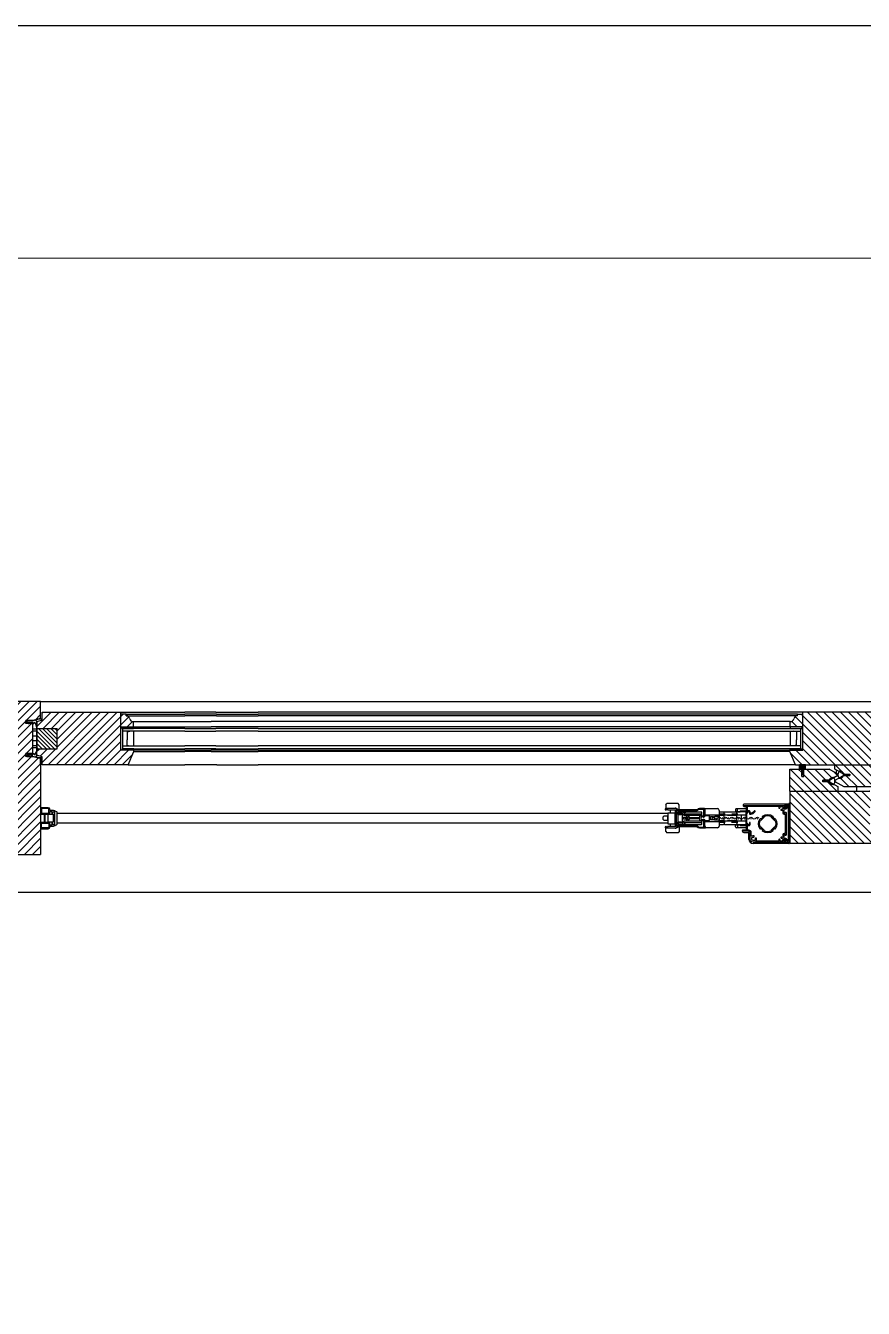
# Model space of a CAD drawing. Header units: inches. Extents: x 1985 to 11287, y 379 to 3234.
# Drawn here: x 8076.3 to 8112.2, y 1898.3 to 1953.3 of the extents above; entities that cross this region are included whole.
import ezdxf

# ---------------------------------------------------------------- set-up
doc = ezdxf.new("R2010")
doc.units = ezdxf.units.IN
doc.header["$MEASUREMENT"] = 0
doc.layers.get('0').update_dxf_attribs({"linetype": 'CONTINUOUS'})
for name, color, linetype in [('glass 99', 6, 'CONTINUOUS'), ('glazing tape 99', 7, 'CONTINUOUS'), ('hardware 99', 94, 'CONTINUOUS'), ('hatch 99', 1, 'CONTINUOUS'), ('screen 99', 4, 'CONTINUOUS'), ('separation 99', 3, 'CONTINUOUS'), ('weatherstripping 99', 5, 'CONTINUOUS'), ('wood detail 99', 7, 'CONTINUOUS')]:
    doc.layers.add(name, color=color, linetype=linetype)

# ---------------------------------------------------------------- blocks, each defined once
blk = doc.blocks.new('_Screen01')
for centre in [(5.2, 0.5), (1.7, -0.5)]:
    blk.add_circle(centre, 0.1)
for centre, start, end in [((1.7, -1), 30, 150), ((5.2, 1), 210, 330)]:
    blk.add_arc(centre, 2, start, end)

msp = doc.modelspace()

# ---------------------------------------------------------------- hatches: boundary and pattern name
at = {"layer": 'glazing tape 99'}
h = msp.add_hatch(color=7, dxfattribs=at)
h.paths.add_polyline_path([(8080.889114, 1923.198231), (8080.389114, 1923.198231), (8080.389114, 1923.135731), (8080.889114, 1923.135731)])
h.paths.add_polyline_path([(8080.912614, 1922.260731), (8080.412614, 1922.260731), (8080.412614, 1922.198231), (8080.912614, 1922.198231)])
h = msp.add_hatch(color=7, dxfattribs=at)
h.paths.add_polyline_path([(8109.561112, 1923.198231), (8109.061112, 1923.198231), (8109.061112, 1923.135731), (8109.561112, 1923.135731)])
h.paths.add_polyline_path([(8109.537612, 1922.260731), (8109.037612, 1922.260731), (8109.037612, 1922.198231), (8109.537612, 1922.198231)])
at = {"layer": 'hardware 99'}
h = msp.add_hatch(dxfattribs=at)
h.set_pattern_fill('ANSI31', color=256, style=0)
h.set_pattern_definition([(135, (7757.67669, 627.41917), (0.088388348, 0.088388348), [])])
h.paths.add_polyline_path([(8076.753114, 1922.260731), (8077.628114, 1922.260731), (8077.628114, 1923.135731), (8076.753114, 1923.135731)])
at = {"layer": 'hatch 99'}
h = msp.add_hatch(dxfattribs=at)
h.set_pattern_fill('ANSI31', color=256, scale=2, style=0)
h.set_pattern_definition([(45, (8350.0272, 627.41917), (-0.176776695, 0.176776695), [])])
h.paths.add_polyline_path([(8080.350099, 1923.823231), (8076.975114, 1923.823231), (8076.975114, 1923.479483), (8076.753114, 1923.416973), (8076.753114, 1923.135731), (8077.628114, 1923.135731), (8077.628114, 1922.260731), (8076.753114, 1922.260731), (8076.753114, 1922.152212), (8076.753114, 1921.979488), (8076.975114, 1921.916978), (8076.975114, 1921.573231), (8080.671542, 1921.573231), (8080.912614, 1922.135731), (8080.912614, 1922.198231), (8080.350099, 1922.198231)])
h.paths.add_polyline_path([(8080.889114, 1923.424731, -0.380557848), (8080.732384, 1923.552543, 0.35125577), (8080.592177, 1923.674731), (8080.579914, 1923.674731), (8080.579914, 1923.737231), (8080.350099, 1923.737231), (8080.350099, 1923.198231), (8080.889114, 1923.198231)], flags=17)
h.paths.add_polyline_path([(8076.584614, 1923.341731), (8076.272114, 1923.341731), (8076.272114, 1923.466731), (8076.584614, 1923.466731), (8076.912614, 1923.557606), (8076.912614, 1924.291981), (8075.287614, 1924.291981), (8075.287614, 1917.729481), (8076.912614, 1917.729481), (8076.912614, 1921.838856), (8076.584614, 1921.929731), (8076.314557, 1921.929731), (8076.272114, 1921.929731), (8076.272114, 1922.054731), (8076.584614, 1922.054731)])
h = msp.add_hatch(dxfattribs=at)
h.set_pattern_fill('ANSI31', color=256, scale=2, style=0)
h.set_pattern_definition([(135, (7762.1767, 627.41917), (0.176776695, 0.176776695), [])])
h.paths.add_polyline_path([(8109.061112, 1923.424731, 0.375199902), (8109.217362, 1923.549731, -0.350781059), (8109.36049, 1923.674731), (8109.373612, 1923.674731), (8109.373612, 1923.737231), (8109.600126, 1923.737231), (8109.600126, 1923.198231), (8109.061112, 1923.198231)], flags=17)
h.paths.add_polyline_path([(8109.600126, 1923.823231), (8113.037612, 1923.823231), (8113.037612, 1921.573231), (8109.278683, 1921.573231), (8109.037612, 1922.135731), (8109.037612, 1922.198231), (8109.600126, 1922.198231)])
h.paths.add_polyline_path([(8110.975112, 1921.385735), (8110.975112, 1921.573231), (8113.037612, 1921.573231), (8113.037612, 1920.635731), (8111.350119, 1920.635731), (8110.975112, 1920.852241), (8110.975112, 1920.902479), (8111.339498, 1921.112856), (8111.620822, 1921.112856), (8111.620822, 1921.175356), (8111.339498, 1921.175356)])
h.paths.add_polyline_path([(8109.037612, 1921.385731), (8109.549965, 1921.385731), (8109.549965, 1921.072124), (8109.643965, 1921.072124), (8109.643965, 1921.385731), (8110.725119, 1921.385731), (8111.100112, 1921.169228), (8111.100112, 1921.118985), (8110.735732, 1920.90861), (8110.454402, 1920.90861), (8110.454402, 1920.84611), (8110.735731, 1920.84611), (8111.100112, 1920.635735), (8111.100112, 1920.448231), (8109.037612, 1920.448231)])
h.paths.add_polyline_path([(8109.037612, 1920.448231), (8112.475098, 1920.448231), (8112.475098, 1918.823231), (8113.037612, 1918.823231), (8113.037612, 1918.760731), (8112.796541, 1918.198231), (8109.037612, 1918.198231)])
h.paths.add_polyline_path([(8112.475098, 1920.362231), (8112.704912, 1920.362231), (8112.704912, 1920.299731), (8112.717175, 1920.299731, -0.35125577), (8112.857383, 1920.177543, 0.380557848), (8113.014112, 1920.049731), (8113.014112, 1919.823231), (8112.475098, 1919.823231)], flags=17)
at = {"layer": 'weatherstripping 99'}
h = msp.add_hatch(dxfattribs=at)
h.set_pattern_fill('ANSI36', color=256, scale=0.125, angle=315, style=0)
h.set_pattern_definition([(90, (6519.484513, 2109.208033), (0.015625, 0.02734375), [0.0390625, -0.0078125, 0, -0.0078125])])
h.paths.add_polyline_path([(8109.706465, 1921.570064), (8109.706465, 1921.415624), (8109.456465, 1921.415624), (8109.456465, 1921.583166)])
msp.add_hatch(color=256, dxfattribs=at).paths.add_polyline_path([(8109.706465, 1921.415624), (8109.706465, 1921.384651), (8109.610944, 1921.384632), (8109.581217, 1921.351042), (8109.581217, 1921.291249), (8109.643465, 1921.334785), (8109.643465, 1921.306488), (8109.581217, 1921.262952), (8109.581217, 1921.184063), (8109.643465, 1921.227599), (8109.643465, 1921.199302), (8109.564717, 1921.132778), (8109.549965, 1921.132778), (8109.549965, 1921.38462), (8109.456465, 1921.384602), (8109.456465, 1921.415624)])

# ---------------------------------------------------------------- linework, layer by layer
at = {"layer": 'glass 99', "color": 6}
for p, q in [((8083.095388, 1923.135731), (8080.389114, 1923.135731)), ((8080.443799, 1922.260731), (8080.443799, 1923.135731)), ((8083.095388, 1923.010731), (8080.443799, 1923.010731)), ((8080.624733, 1922.980739), (8080.732516, 1923.010731)), ((8080.624733, 1922.980739), (8080.624733, 1922.635731)), ((8080.624733, 1922.415722), (8080.624733, 1922.635731)), ((8080.889114, 1923.010731), (8080.889114, 1922.385731)), ((8083.095388, 1923.135731), (8084.427481, 1923.135731)), ((8083.095388, 1923.010731), (8084.427481, 1923.010731)), ((8086.241717, 1923.135731), (8084.427481, 1923.135731)), ((8086.241717, 1923.010731), (8084.427481, 1923.010731)), ((8086.241717, 1923.135731), (8109.561112, 1923.135731)), ((8086.241717, 1923.010731), (8109.506426, 1923.010731)), ((8109.058738, 1923.010731), (8109.058738, 1922.385731)), ((8109.323118, 1922.980739), (8109.215335, 1923.010731)), ((8109.323118, 1922.980739), (8109.323118, 1922.635731)), ((8109.323118, 1922.415722), (8109.323118, 1922.635731)), ((8109.506426, 1922.260731), (8109.506426, 1923.135731)), ((8080.412614, 1922.260731), (8083.095388, 1922.260731)), ((8080.443799, 1922.385731), (8083.095388, 1922.385731)), ((8080.624733, 1922.415722), (8080.732516, 1922.385731)), ((8084.427481, 1922.385731), (8083.095388, 1922.385731)), ((8084.427481, 1922.260731), (8083.095388, 1922.260731)), ((8084.427481, 1922.385731), (8086.241717, 1922.385731)), ((8084.427481, 1922.260731), (8086.241717, 1922.260731)), ((8109.506426, 1922.385731), (8086.241717, 1922.385731)), ((8109.537612, 1922.260731), (8086.241717, 1922.260731)), ((8109.323118, 1922.415722), (8109.215335, 1922.385731))]:
    msp.add_line(p, q, dxfattribs=at)
at = {"layer": 'glazing tape 99', "color": 7}
for p, q in [((8080.389114, 1923.198231), (8080.389114, 1923.135731)), ((8080.889114, 1923.198231), (8080.889114, 1923.135731)), ((8109.061112, 1923.198231), (8109.061112, 1923.135731)), ((8109.561112, 1923.198231), (8109.561112, 1923.135731))]:
    msp.add_line(p, q, dxfattribs=at)
at = {"layer": 'glazing tape 99'}
for p, q in [((8080.389114, 1923.135731), (8080.889114, 1923.135731)), ((8109.061112, 1923.135731), (8109.561112, 1923.135731)), ((8080.412614, 1922.260731), (8080.412614, 1922.198231)), ((8080.912614, 1922.260731), (8080.412614, 1922.260731)), ((8080.912614, 1922.260731), (8080.912614, 1922.198231)), ((8109.037612, 1922.260731), (8109.037612, 1922.198231)), ((8109.037612, 1922.260731), (8109.537612, 1922.260731)), ((8109.537612, 1922.260731), (8109.537612, 1922.198231))]:
    msp.add_line(p, q, dxfattribs=at)
at = {"layer": 'hardware 99'}
for p, q in [((8076.975114, 1923.523231), (8076.788542, 1923.523231)), ((8076.753114, 1923.103231), (8076.584614, 1923.103231)), ((8076.753114, 1923.013231), (8076.584614, 1923.013231)), ((8076.753114, 1922.798231), (8076.584614, 1922.798231)), ((8076.753114, 1922.598231), (8076.584614, 1922.598231)), ((8076.753114, 1923.135731), (8076.753114, 1922.260731)), ((8076.753114, 1922.383231), (8076.584614, 1922.383231)), ((8076.753114, 1922.293231), (8076.584614, 1922.293231)), ((8076.975114, 1921.873231), (8076.788542, 1921.873231))]:
    msp.add_line(p, q, dxfattribs=at)
at = {"layer": 'screen 99'}
for p, q in [((8103.725679, 1919.851771), (8103.765049, 1919.910826)), ((8103.725679, 1919.851771), (8103.725679, 1919.725787)), ((8104.257174, 1919.910826), (8103.765049, 1919.910826)), ((8104.296544, 1919.851771), (8104.257174, 1919.910826)), ((8104.296544, 1919.666732), (8104.296544, 1919.851771)), ((8107.057301, 1919.804527), (8107.057301, 1919.871456)), ((8107.076986, 1919.891141), (8108.958872, 1919.891141)), ((8108.81714, 1919.843897), (8108.869731, 1919.843897)), ((8108.81714, 1919.843897), (8108.81714, 1919.76122)), ((8108.960588, 1919.851846), (8108.869731, 1919.843897)), ((8077.227574, 1919.430512), (8077.227574, 1919.1313)), ((8077.247259, 1919.450197), (8077.448046, 1919.450197)), ((8077.424424, 1919.548622), (8077.487416, 1919.548622)), ((8077.424424, 1919.548622), (8077.424424, 1919.450197)), ((8077.448046, 1919.450197), (8077.448046, 1919.111615)), ((8077.507101, 1919.568307), (8077.507101, 1919.584055)), ((8077.523903, 1919.594759), (8077.591113, 1919.563419)), ((8077.526786, 1918.985631), (8077.526786, 1919.576181)), ((8077.625211, 1919.051915), (8077.625211, 1919.509897)), ((8103.615443, 1919.339961), (8103.654813, 1919.379331)), ((8103.73749, 1919.713976), (8104.123316, 1919.713976)), ((8103.792608, 1919.379331), (8103.792608, 1919.182481)), ((8103.81623, 1919.517126), (8103.81623, 1919.044686)), ((8103.81623, 1919.517126), (8104.162686, 1919.517126)), ((8103.902844, 1919.713976), (8103.902844, 1919.694291)), ((8103.902844, 1919.639173), (8103.902844, 1919.517126)), ((8104.103631, 1919.517126), (8104.103631, 1919.044686)), ((8104.119379, 1919.713976), (8104.119379, 1919.694291)), ((8104.119379, 1919.639173), (8104.119379, 1919.517126)), ((8104.242406, 1919.654921), (8104.284733, 1919.654921)), ((8104.2493, 1919.525), (8104.2493, 1919.517126)), ((8105.253235, 1919.544685), (8104.268985, 1919.544685)), ((8104.268985, 1919.497441), (8104.426465, 1919.497441)), ((8104.426465, 1919.497441), (8104.446431, 1919.517126)), ((8104.426465, 1919.497441), (8104.426465, 1919.347835)), ((8104.442213, 1919.347835), (8104.426465, 1919.347835)), ((8104.442213, 1919.213977), (8104.442213, 1919.347835)), ((8104.48552, 1919.450197), (8104.48552, 1919.426575)), ((8104.505205, 1919.469882), (8105.253235, 1919.469882)), ((8104.505205, 1919.40689), (8105.253235, 1919.40689)), ((8104.623315, 1919.154922), (8104.623315, 1919.40689)), ((8105.27292, 1919.426575), (8105.27292, 1919.525)), ((8105.375282, 1919.694291), (8105.934336, 1919.694291)), ((8105.39103, 1919.607677), (8105.39103, 1919.442323)), ((8105.410715, 1919.634087), (8105.410715, 1919.674606)), ((8105.410715, 1919.422638), (8105.993391, 1919.422638)), ((8106.013076, 1919.615551), (8106.013076, 1918.946261)), ((8106.202972, 1919.544685), (8106.013076, 1919.544685)), ((8107.147852, 1919.40689), (8106.013076, 1919.40689)), ((8106.222657, 1919.395079), (8106.013076, 1919.395079)), ((8106.02187, 1919.477756), (8106.02187, 1919.426575)), ((8106.02187, 1919.469882), (8106.262027, 1919.469882)), ((8106.222657, 1919.469882), (8106.222657, 1919.525)), ((8106.222657, 1919.154922), (8106.222657, 1919.40689)), ((8106.754152, 1919.544685), (8106.242342, 1919.544685)), ((8106.372263, 1919.40689), (8106.372263, 1919.395079)), ((8106.773837, 1919.395079), (8106.372263, 1919.395079)), ((8106.57305, 1919.477756), (8106.57305, 1919.426575)), ((8106.57305, 1919.469882), (8106.813207, 1919.469882)), ((8106.714782, 1919.650984), (8106.714782, 1919.591929)), ((8106.773837, 1919.560433), (8106.714782, 1919.591929)), ((8107.187222, 1919.690354), (8106.754152, 1919.690354)), ((8106.773837, 1919.560433), (8106.911632, 1919.560433)), ((8106.773837, 1919.469882), (8106.773837, 1919.528937)), ((8106.773837, 1919.154922), (8106.773837, 1919.40689)), ((8106.793522, 1919.560433), (8106.793522, 1919.690354)), ((8107.147852, 1919.548622), (8106.793522, 1919.548622)), ((8106.801396, 1919.560433), (8106.801396, 1919.548622)), ((8106.860451, 1919.548622), (8106.860451, 1919.560433)), ((8106.911632, 1919.591929), (8107.187222, 1919.591929)), ((8106.911632, 1919.591929), (8106.911632, 1919.560433)), ((8106.970687, 1919.154922), (8106.970687, 1919.40689)), ((8107.076986, 1919.784842), (8107.187222, 1919.784842)), ((8107.167537, 1919.032875), (8107.167537, 1919.528937)), ((8107.187222, 1919.784842), (8107.187222, 1918.77697)), ((8107.187222, 1918.788781), (8107.187222, 1919.773031)), ((8107.203579, 1919.497441), (8107.226592, 1919.497441)), ((8108.81714, 1919.76122), (8108.950998, 1919.76122)), ((8108.970683, 1919.741535), (8108.970683, 1918.347837)), ((8077.448046, 1919.111615), (8077.247259, 1919.111615)), ((8077.424424, 1919.01319), (8077.424424, 1919.111615)), ((8077.424424, 1919.01319), (8077.487416, 1919.01319)), ((8077.507101, 1918.993505), (8077.507101, 1918.977757)), ((8077.523903, 1918.967052), (8077.591113, 1918.998393)), ((8103.615443, 1919.221851), (8103.654813, 1919.182481)), ((8103.725679, 1918.710041), (8103.725679, 1918.836025)), ((8104.123316, 1918.847836), (8103.73749, 1918.847836)), ((8103.81623, 1919.044686), (8104.162686, 1919.044686)), ((8103.902844, 1919.044686), (8103.902844, 1918.922639)), ((8103.902844, 1918.867521), (8103.902844, 1918.847836)), ((8104.119379, 1919.044686), (8104.119379, 1918.922639)), ((8104.119379, 1918.867521), (8104.119379, 1918.847836)), ((8104.242406, 1918.906891), (8104.284733, 1918.906891)), ((8104.2493, 1919.044686), (8104.2493, 1919.036812)), ((8104.426465, 1919.064371), (8104.268985, 1919.064371)), ((8104.268985, 1919.017127), (8105.253235, 1919.017127)), ((8104.296544, 1918.89508), (8104.296544, 1918.710041)), ((8104.426465, 1919.213977), (8104.426465, 1919.064371)), ((8104.426465, 1919.213977), (8104.442213, 1919.213977)), ((8104.426465, 1919.064371), (8104.446431, 1919.044686)), ((8104.48552, 1919.135237), (8104.48552, 1919.111615)), ((8105.253235, 1919.154922), (8104.505205, 1919.154922)), ((8104.505205, 1919.09193), (8105.253235, 1919.09193)), ((8105.27292, 1919.036812), (8105.27292, 1919.135237)), ((8105.934336, 1918.867521), (8105.375282, 1918.867521)), ((8105.39103, 1918.954135), (8105.39103, 1919.119489)), ((8105.410715, 1919.139174), (8105.993391, 1919.139174)), ((8105.410715, 1918.927725), (8105.410715, 1918.887206)), ((8106.222657, 1919.166733), (8106.013076, 1919.166733)), ((8107.147852, 1919.154922), (8106.013076, 1919.154922)), ((8106.013076, 1919.017127), (8106.202972, 1919.017127)), ((8106.02187, 1919.084056), (8106.02187, 1919.135237)), ((8106.262027, 1919.09193), (8106.02187, 1919.09193)), ((8106.222657, 1919.09193), (8106.222657, 1919.036812)), ((8106.242342, 1919.017127), (8106.754152, 1919.017127)), ((8106.773837, 1919.166733), (8106.372263, 1919.166733)), ((8106.372263, 1919.166733), (8106.372263, 1919.154922)), ((8106.57305, 1919.084056), (8106.57305, 1919.135237)), ((8106.813207, 1919.09193), (8106.57305, 1919.09193)), ((8106.773837, 1919.001379), (8106.714782, 1918.969883)), ((8106.714782, 1918.910828), (8106.714782, 1918.969883)), ((8107.187222, 1918.871458), (8106.754152, 1918.871458)), ((8106.773837, 1919.09193), (8106.773837, 1919.032875)), ((8106.773837, 1919.001379), (8106.911632, 1919.001379)), ((8106.793522, 1919.01319), (8107.147852, 1919.01319)), ((8106.793522, 1919.001379), (8106.793522, 1918.871458)), ((8106.801396, 1919.01319), (8106.801396, 1919.001379)), ((8106.860451, 1919.001379), (8106.860451, 1919.01319)), ((8106.911632, 1918.969883), (8106.911632, 1919.001379)), ((8106.911632, 1918.969883), (8107.187222, 1918.969883)), ((8107.010057, 1918.729726), (8107.010057, 1918.757285)), ((8107.029742, 1918.77697), (8107.187222, 1918.77697)), ((8107.203579, 1919.064371), (8107.226592, 1919.064371)), ((8103.725679, 1918.710041), (8103.765049, 1918.650986)), ((8104.257174, 1918.650986), (8103.765049, 1918.650986)), ((8104.296544, 1918.710041), (8104.257174, 1918.650986)), ((8107.069112, 1918.670671), (8107.265962, 1918.670671)), ((8107.285647, 1918.375396), (8107.285647, 1918.650986)), ((8108.998242, 1918.198231), (8107.462812, 1918.198231)), ((8108.81714, 1918.328152), (8108.81714, 1918.245475)), ((8108.81714, 1918.328152), (8108.950998, 1918.328152)), ((8108.909101, 1918.245475), (8108.81714, 1918.245475)), ((8108.999958, 1918.237526), (8108.909101, 1918.245475))]:
    msp.add_line(p, q, dxfattribs=at)
for points in [[(8109.010053, 1918.257286, 0.414213562), (8109.037612, 1918.284845), (8109.037612, 1919.899015, 0.414213562), (8109.025801, 1919.910826), (8109.010053, 1919.910826, 0.414213562), (8108.998242, 1919.899015), (8108.998242, 1919.843897, -0.414213562), (8108.986431, 1919.832086), (8108.860447, 1919.832086, 0.855700792), (8108.854434, 1919.793657), (8108.905286, 1919.777344, 0.50834698), (8108.915565, 1919.784842), (8108.915565, 1919.788779, -0.414213562), (8108.923439, 1919.796653), (8108.978557, 1919.796653, -0.414213562), (8108.990368, 1919.784842), (8108.990368, 1919.298764, 0.131652498), (8108.991423, 1919.294827), (8108.997187, 1919.284843, -0.267949192), (8108.997187, 1919.276969), (8108.991423, 1919.266985, 0.131652498), (8108.990368, 1919.263048), (8108.990368, 1919.062544, 0.131652498), (8108.991423, 1919.058607), (8108.997187, 1919.048623, -0.267949192), (8108.997187, 1919.040749), (8108.991423, 1919.030765, 0.131652498), (8108.990368, 1919.026828), (8108.990368, 1918.30453, -0.414213562), (8108.978557, 1918.292719), (8108.923439, 1918.292719, -0.414213562), (8108.915565, 1918.300593), (8108.915565, 1918.30453, 0.50834698), (8108.905286, 1918.312027), (8108.854434, 1918.295715, 0.855700792), (8108.860447, 1918.257286)], [(8077.239385, 1919.694291), (8076.963795, 1919.694291, 0.414213562), (8076.951984, 1919.68248), (8076.951984, 1919.509252, 0.414213562), (8076.963795, 1919.497441), (8077.255133, 1919.497441, 0.414213562), (8077.266944, 1919.509252), (8077.266944, 1919.666732, 0.414213562)], [(8105.658746, 1919.213977, -0.414213562), (8105.639061, 1919.233662), (8105.639061, 1919.32815, -0.414213562), (8105.658746, 1919.347835), (8105.766622, 1919.347835, -0.323907171), (8105.777842, 1919.339715, 0.852497554), (8105.816226, 1919.345866), (8105.816226, 1919.351772, -0.414213562), (8105.828037, 1919.363583), (8106.001265, 1919.363583, 0.414213562), (8106.013076, 1919.375394), (8106.013076, 1919.387205, 0.414213562), (8105.985517, 1919.414764), (8105.402841, 1919.414764, -0.414213562), (8105.383156, 1919.434449), (8105.383156, 1919.615881, -0.365977382), (8105.392998, 1919.627527, 0.365977382), (8105.402841, 1919.639173), (8105.402841, 1919.666732, 0.414213562), (8105.375282, 1919.694291), (8105.166621, 1919.694291, 0.245392684), (8105.069694, 1919.643672, -0.245392684), (8105.053539, 1919.635236), (8104.236398, 1919.635236, -0.245392684), (8104.220243, 1919.643672, 0.245392684), (8104.123316, 1919.694291), (8103.717805, 1919.694291, 1), (8103.717805, 1919.639173), (8103.73749, 1919.639173, 0.414213562), (8103.745364, 1919.647047), (8103.745364, 1919.654921, -0.414213562), (8103.753238, 1919.662795), (8103.788671, 1919.662795, -0.414213562), (8103.796545, 1919.654921), (8103.796545, 1919.647047, 0.414213562), (8103.804419, 1919.639173), (8104.150875, 1919.639173, -0.414213562), (8104.162686, 1919.627362), (8104.162686, 1919.298764, 0.131652498), (8104.163741, 1919.294827), (8104.169505, 1919.284843, -0.267949192), (8104.169505, 1919.276969), (8104.163741, 1919.266985, 0.131652498), (8104.162686, 1919.263048), (8104.162686, 1918.93445, -0.414213562), (8104.150875, 1918.922639), (8103.804419, 1918.922639, 0.414213562), (8103.796545, 1918.914765), (8103.796545, 1918.906891, -0.414213562), (8103.788671, 1918.899017), (8103.753238, 1918.899017, -0.414213562), (8103.745364, 1918.906891), (8103.745364, 1918.914765, 0.414213562), (8103.73749, 1918.922639), (8103.717805, 1918.922639, 1), (8103.717805, 1918.867521), (8104.123316, 1918.867521, 0.245392684), (8104.220243, 1918.918139, -0.245392684), (8104.236398, 1918.926576), (8105.053539, 1918.926576, -0.245392684), (8105.069694, 1918.918139, 0.245392684), (8105.166621, 1918.867521), (8105.375282, 1918.867521, 0.414213562), (8105.402841, 1918.89508), (8105.402841, 1918.922639, 0.365977382), (8105.392998, 1918.934285, -0.365977382), (8105.383156, 1918.94593), (8105.383156, 1919.127363, -0.414213562), (8105.402841, 1919.147048), (8105.985517, 1919.147048, 0.414213562), (8106.013076, 1919.174607), (8106.013076, 1919.186418, 0.414213562), (8106.001265, 1919.198229), (8105.828037, 1919.198229, -0.414213562), (8105.816226, 1919.21004), (8105.816226, 1919.215945, 0.852497554), (8105.777842, 1919.222097, -0.323907171), (8105.766622, 1919.213977)], [(8105.347723, 1919.647047, 0.414213562), (8105.335912, 1919.658858), (8105.166621, 1919.658858, 0.245392684), (8105.098772, 1919.623425, -0.245392684), (8105.053539, 1919.599803), (8104.213867, 1919.599803, 0.414213562), (8104.202056, 1919.587992), (8104.202056, 1919.487598, 0.414213562), (8104.213867, 1919.475787), (8104.363473, 1919.475787, -0.414213562), (8104.383158, 1919.456102), (8104.383158, 1919.448228, -0.414213562), (8104.363473, 1919.428543), (8104.253237, 1919.428543, 0.414213562), (8104.241426, 1919.416732), (8104.241426, 1919.145079, 0.414213562), (8104.253237, 1919.133268), (8104.363473, 1919.133268, -0.414213562), (8104.383158, 1919.113583), (8104.383158, 1919.105709, -0.414213562), (8104.363473, 1919.086024), (8104.213867, 1919.086024, 0.414213562), (8104.202056, 1919.074213), (8104.202056, 1918.97382, 0.414213562), (8104.213867, 1918.962009), (8105.053539, 1918.962009, -0.245392684), (8105.098772, 1918.938387, 0.245392684), (8105.166621, 1918.902954), (8105.335912, 1918.902954, 0.414213562), (8105.347723, 1918.914765), (8105.347723, 1919.162796, 0.414213562), (8105.335912, 1919.174607), (8105.205991, 1919.174607, -0.414213562), (8105.186306, 1919.194292), (8105.186306, 1919.243504, 0.414213562), (8105.174495, 1919.255315), (8104.733551, 1919.255315, 0.414213562), (8104.72174, 1919.243504), (8104.72174, 1919.221851, -1), (8104.68237, 1919.221851), (8104.68237, 1919.339961, -1), (8104.72174, 1919.339961), (8104.72174, 1919.318307, 0.414213562), (8104.733551, 1919.306496), (8105.174495, 1919.306496, 0.414213562), (8105.186306, 1919.318307), (8105.186306, 1919.36752, -0.414213562), (8105.205991, 1919.387205), (8105.335912, 1919.387205, 0.414213562), (8105.347723, 1919.399016)], [(8105.303791, 1919.220866, 0.125502335), (8105.330216, 1919.237327, -0.345430296), (8105.354272, 1919.240756), (8105.37725, 1919.22749, -0.267949192), (8105.383156, 1919.217261), (8105.383156, 1919.194292, 0.414213562), (8105.394967, 1919.182481), (8105.58788, 1919.182481, 0.414213562), (8105.599691, 1919.194292), (8105.599691, 1919.36752, 0.414213562), (8105.58788, 1919.379331), (8105.394967, 1919.379331, 0.414213562), (8105.383156, 1919.36752), (8105.383156, 1919.344551, -0.267949192), (8105.37725, 1919.334322), (8105.353901, 1919.320841, -0.34688676), (8105.330442, 1919.324247, 0.126823654), (8105.303791, 1919.340945, 0.774596669), (8105.265671, 1919.340945, 0.731722677), (8105.265671, 1919.220866, 0.774596669)], [(8108.314625, 1918.719473, -0.308651193), (8107.870839, 1918.719473, -0.470000501), (8107.869144, 1918.737581), (8107.876981, 1918.745419, 0.414213562), (8107.876981, 1918.762122), (8107.810168, 1918.828935, 0.414213562), (8107.793465, 1918.828935), (8107.785628, 1918.821098, -0.470000501), (8107.76752, 1918.822793, -0.308651193), (8107.76752, 1919.266579, -0.470000501), (8107.785628, 1919.268274), (8107.793465, 1919.260436, 0.414213562), (8107.810168, 1919.260436), (8107.876981, 1919.32725, 0.414213562), (8107.876981, 1919.343953), (8107.869144, 1919.35179, -0.470000501), (8107.870839, 1919.369898, -0.308651193), (8108.314625, 1919.369898, -0.470000501), (8108.31632, 1919.35179), (8108.308483, 1919.343953, 0.414213562), (8108.308483, 1919.32725), (8108.375296, 1919.260436, 0.414213562), (8108.391999, 1919.260436), (8108.399836, 1919.268274, -0.470000501), (8108.417944, 1919.266579, -0.308651193), (8108.417944, 1918.822793, -0.470000501), (8108.399836, 1918.821098), (8108.391999, 1918.828935, 0.414213562), (8108.375296, 1918.828935), (8108.308483, 1918.762122, 0.414213562), (8108.308483, 1918.745419), (8108.31632, 1918.737581, -0.470000501)], [(8107.93705, 1918.735178, -0.511162443), (8107.935021, 1918.74778), (8107.941011, 1918.75377, 0.414213562), (8107.941011, 1918.764906), (8107.812952, 1918.892964, 0.414213562), (8107.801817, 1918.892964), (8107.795827, 1918.886974, -0.511162443), (8107.783225, 1918.889004, -0.23733328), (8107.783225, 1919.200368, -0.511162443), (8107.795827, 1919.202397), (8107.801817, 1919.196407, 0.414213562), (8107.812952, 1919.196407), (8107.941011, 1919.324466, 0.414213562), (8107.941011, 1919.335601), (8107.935021, 1919.341591, -0.511162443), (8107.93705, 1919.354193, -0.23733328), (8108.248414, 1919.354193, -0.511162443), (8108.250444, 1919.341591), (8108.244453, 1919.335601, 0.414213562), (8108.244453, 1919.324466), (8108.372512, 1919.196407, 0.414213562), (8108.383647, 1919.196407), (8108.389638, 1919.202397, -0.511162443), (8108.40224, 1919.200368, -0.23733328), (8108.40224, 1918.889004, -0.511162443), (8108.389638, 1918.886974), (8108.383647, 1918.892964, 0.414213562), (8108.372512, 1918.892964), (8108.244453, 1918.764906, 0.414213562), (8108.244453, 1918.75377), (8108.250444, 1918.74778, -0.511162443), (8108.248414, 1918.735178, -0.23733328)], [(8077.239385, 1918.867521), (8076.963795, 1918.867521, -0.414213562), (8076.951984, 1918.879332), (8076.951984, 1919.05256, -0.414213562), (8076.963795, 1919.064371), (8077.255133, 1919.064371, -0.414213562), (8077.266944, 1919.05256), (8077.266944, 1918.89508, -0.414213562)]]:
    msp.add_lwpolyline(points, format="xyb", close=True, dxfattribs=at)
for points in [[(8077.325999, 1919.576181), (8077.37718, 1919.576181, -0.414213562), (8077.388991, 1919.56437), (8077.388991, 1919.465945, 0.414213562), (8077.396865, 1919.458071), (8077.41655, 1919.458071, 0.414213562), (8077.424424, 1919.465945), (8077.424424, 1919.544685, -0.414213562), (8077.436235, 1919.556496), (8077.491353, 1919.556496, 0.414213562), (8077.503164, 1919.568307), (8077.503164, 1919.576181, 0.414213562), (8077.463794, 1919.615551), (8077.325999, 1919.615551, -0.414213562), (8077.306314, 1919.635236), (8077.306314, 1919.666732, 0.414213562), (8077.239385, 1919.733661), (8076.940173, 1919.733661, 0.414213562), (8076.912614, 1919.706102), (8076.912614, 1919.48563, 0.414213562), (8076.940173, 1919.458071), (8077.050409, 1919.458071, -0.414213562), (8077.06222, 1919.44626), (8077.06222, 1919.115552, -0.414213562), (8077.050409, 1919.103741), (8076.940173, 1919.103741, 0.414213562), (8076.912614, 1919.076182), (8076.912614, 1918.85571, 0.414213562), (8076.940173, 1918.828151), (8077.239385, 1918.828151, 0.414213562), (8077.306314, 1918.89508), (8077.306314, 1918.926576, -0.414213562), (8077.325999, 1918.946261), (8077.463794, 1918.946261, 0.414213562), (8077.503164, 1918.985631), (8077.503164, 1918.993505, 0.414213562), (8077.491353, 1919.005316), (8077.436235, 1919.005316, -0.414213562), (8077.424424, 1919.017127), (8077.424424, 1919.095867, 0.414213562), (8077.41655, 1919.103741), (8077.396865, 1919.103741, 0.414213562), (8077.388991, 1919.095867), (8077.388991, 1918.997442, -0.414213562), (8077.37718, 1918.985631), (8077.318125, 1918.985631, -0.414213562), (8077.306314, 1918.997442), (8077.306314, 1919.064371, 0.414213562), (8077.266944, 1919.103741), (8077.121275, 1919.103741, -0.414213562), (8077.109464, 1919.115552), (8077.109464, 1919.263048, 0.131652498), (8077.108409, 1919.266985), (8077.102644, 1919.276969, -0.267949192), (8077.102644, 1919.284843), (8077.108409, 1919.294827, 0.131652498), (8077.109464, 1919.298764), (8077.109464, 1919.44626, -0.414213562), (8077.121275, 1919.458071), (8077.266944, 1919.458071, 0.414213562), (8077.306314, 1919.497441), (8077.306314, 1919.56437, -0.414213562), (8077.318125, 1919.576181), (8077.37718, 1919.576181)], [(8107.203579, 1919.497441), (8107.188277, 1919.523945, -0.131652498), (8107.187222, 1919.527882), (8107.187222, 1919.773031, 0.414213562), (8107.175411, 1919.784842), (8107.088797, 1919.784842, -0.414213562), (8107.069112, 1919.804527), (8107.069112, 1919.812401, -0.414213562), (8107.088797, 1919.832086), (8108.789581, 1919.832086, -0.939220534), (8108.792042, 1919.79287, 0.377964473), (8108.781707, 1919.781152), (8108.781707, 1919.765157, 0.414213562), (8108.793518, 1919.753346), (8108.915565, 1919.753346, 0.414213562), (8108.923439, 1919.76122), (8108.923439, 1919.776968, -0.414213562), (8108.931313, 1919.784842), (8108.939187, 1919.784842, -0.414213562), (8108.978557, 1919.745472), (8108.978557, 1919.729724, -0.414213562), (8108.966746, 1919.717913), (8108.891943, 1919.717913, 0.414213562), (8108.880132, 1919.706102), (8108.880132, 1919.68248, -0.414213562), (8108.868321, 1919.670669), (8108.852573, 1919.670669, -0.414213562), (8108.840762, 1919.68248), (8108.840762, 1919.706102, 0.414213562), (8108.828951, 1919.717913), (8108.793518, 1919.717913, 0.414213562), (8108.781707, 1919.706102), (8108.781707, 1919.509252, 0.414213562), (8108.793518, 1919.497441), (8108.828951, 1919.497441, 0.414213562), (8108.840762, 1919.509252), (8108.840762, 1919.532874, -0.414213562), (8108.852573, 1919.544685), (8108.868321, 1919.544685, -0.414213562), (8108.880132, 1919.532874), (8108.880132, 1918.556498, -0.414213562), (8108.868321, 1918.544687), (8108.852573, 1918.544687, -0.414213562), (8108.840762, 1918.556498), (8108.840762, 1918.58012, 0.414213562), (8108.828951, 1918.591931), (8108.793518, 1918.591931, 0.414213562), (8108.781707, 1918.58012), (8108.781707, 1918.38327, 0.414213562), (8108.793518, 1918.371459), (8108.828951, 1918.371459, 0.414213562), (8108.840762, 1918.38327), (8108.840762, 1918.406892, -0.414213562), (8108.852573, 1918.418703), (8108.868321, 1918.418703, -0.414213562), (8108.880132, 1918.406892), (8108.880132, 1918.38327, 0.414213562), (8108.891943, 1918.371459), (8108.966746, 1918.371459, -0.414213562), (8108.978557, 1918.359648), (8108.978557, 1918.3439, -0.414213562), (8108.939187, 1918.30453), (8108.931313, 1918.30453, -0.414213562), (8108.923439, 1918.312404), (8108.923439, 1918.328152, 0.414213562), (8108.915565, 1918.336026), (8108.793518, 1918.336026, 0.414213562), (8108.781707, 1918.324215), (8108.781707, 1918.30822, 0.377964473), (8108.792042, 1918.296501, -0.939220534), (8108.789581, 1918.257286), (8107.462812, 1918.257286, -0.414213562), (8107.344702, 1918.375396), (8107.344702, 1918.670671, 0.414213562), (8107.285647, 1918.729726), (8107.088797, 1918.729726, -0.414213562), (8107.069112, 1918.749411), (8107.069112, 1918.757285, -0.414213562), (8107.088797, 1918.77697), (8107.175411, 1918.77697, 0.414213562), (8107.187222, 1918.788781), (8107.187222, 1919.03393, -0.131652498), (8107.188277, 1919.037867), (8107.203579, 1919.064371)], [(8107.226592, 1919.497441), (8107.226592, 1919.544685, -0.414213562), (8107.238403, 1919.556496), (8107.293521, 1919.556496, -0.414213562), (8107.305332, 1919.544685), (8107.305332, 1919.477756, 0.414213562), (8107.325017, 1919.458071), (8107.364387, 1919.458071, 0.267949192), (8107.551912, 1919.566338, 1), (8107.517816, 1919.586023, -0.267949192), (8107.364387, 1919.497441), (8107.356513, 1919.497441, -0.414213562), (8107.344702, 1919.509252), (8107.344702, 1919.556496, 0.414213562), (8107.305332, 1919.595866), (8107.238403, 1919.595866, -0.414213562), (8107.226592, 1919.607677), (8107.226592, 1919.780905, -0.414213562), (8107.238403, 1919.792716), (8108.560744, 1919.792716, -0.533909272), (8108.578945, 1919.765532, 0.104861434), (8108.571116, 1919.722961, 1), (8108.610471, 1919.724027, -2.509845705), (8108.673648, 1919.66085, 1), (8108.672582, 1919.621495, 0.104861434), (8108.715153, 1919.629323, -0.533909272), (8108.742337, 1919.611123), (8108.742337, 1919.509252, 0.414213562), (8108.793518, 1919.458071), (8108.828951, 1919.458071, -0.414213562), (8108.840762, 1919.44626), (8108.840762, 1918.643112, -0.414213562), (8108.828951, 1918.631301), (8108.793518, 1918.631301, 0.414213562)], [(8108.793518, 1918.631301, 0.414213562), (8108.742337, 1918.58012), (8108.742337, 1918.478249, -0.533909272), (8108.715153, 1918.460048, 0.104861434), (8108.672582, 1918.467877, 1), (8108.673648, 1918.428521, -2.509845705), (8108.610471, 1918.365344, 1), (8108.571116, 1918.366411, 0.104861434), (8108.578945, 1918.32384, -0.533909272), (8108.560744, 1918.296656), (8107.614313, 1918.296656, -0.582317023), (8107.597414, 1918.326436, 0.158043159), (8107.615831, 1918.406914, 0.465926262), (8107.591128, 1918.424188), (8107.571763, 1918.418999, 0.353997292), (8107.557199, 1918.398963, -0.121062731), (8107.550491, 1918.363899, 0.159587181), (8107.549104, 1918.351724, -0.538815906), (8107.525854, 1918.328474, 0.159587181), (8107.513679, 1918.327087, -0.695482376), (8107.414503, 1918.426262, 0.159587181), (8107.41589, 1918.438437, -0.538815906), (8107.43914, 1918.461687, 0.159587181), (8107.451315, 1918.463075, -0.121062731), (8107.48638, 1918.469783, 0.353997292), (8107.506416, 1918.484347), (8107.511605, 1918.503712, 0.465926262), (8107.494331, 1918.528415, 0.158043159), (8107.413852, 1918.509997, -0.582317023), (8107.384072, 1918.526897), (8107.384072, 1918.670671, 0.414213562), (8107.285647, 1918.769096), (8107.238403, 1918.769096, -0.414213562), (8107.226592, 1918.780907), (8107.226592, 1918.954135, -0.414213562), (8107.238403, 1918.965946), (8107.305332, 1918.965946, 0.414213562), (8107.344702, 1919.005316), (8107.344702, 1919.084056, 1), (8107.305332, 1919.084056), (8107.305332, 1919.017127, -0.414213562), (8107.293521, 1919.005316), (8107.238403, 1919.005316, -0.414213562), (8107.226592, 1919.017127), (8107.226592, 1919.064371, -0.414213562)]]:
    msp.add_lwpolyline(points, format="xyb", dxfattribs=at)
for points in [[(8103.81623, 1919.477756), (8077.625211, 1919.477756)], [(8103.615443, 1919.221851), (8103.615443, 1919.339961)], [(8103.654813, 1919.379331), (8103.81623, 1919.379331)], [(8077.625211, 1919.084056), (8103.81623, 1919.084056)], [(8103.81623, 1919.182481), (8103.654813, 1919.182481)]]:
    msp.add_lwpolyline(points, dxfattribs=at)
for centre, radius in [((8104.532764, 1919.280906), 0.055118), ((8104.532764, 1919.280906), 0.03937), ((8105.757171, 1919.280906), 0.049213)]:
    msp.add_circle(centre, radius, dxfattribs=at)
for centre, radius, start, end in [((8107.076986, 1919.871456), 0.019685, 90, 180), ((8108.958872, 1919.871456), 0.019685, 275, 90), ((8077.247259, 1919.430512), 0.019685, 90, 180), ((8077.487416, 1919.568307), 0.019685, 270, 0), ((8077.518912, 1919.584055), 0.011811, 65, 180), ((8077.566156, 1919.509897), 0.059055, 0, 65), ((8103.73749, 1919.725787), 0.011811, 180, 270), ((8104.123316, 1919.576181), 0.137795, 37.2477809, 90), ((8104.242406, 1919.666732), 0.011811, 217.2477809, 270), ((8104.268985, 1919.525), 0.019685, 90, 180), ((8104.268985, 1919.517126), 0.019685, 180, 270), ((8104.284733, 1919.666732), 0.011811, 270, 0), ((8104.52489, 1919.623425), 0.098425, 233.1301024, 306.8698976), ((8104.505205, 1919.450197), 0.019685, 90, 180), ((8104.505205, 1919.426575), 0.019685, 180, 270), ((8105.253235, 1919.525), 0.019685, 0, 90), ((8105.253235, 1919.450197), 0.019685, 0, 90), ((8105.253235, 1919.426575), 0.019685, 270, 0), ((8105.418589, 1919.607677), 0.027559, 106.6015495, 180), ((8105.410715, 1919.442323), 0.019685, 180, 270), ((8105.4304, 1919.674606), 0.019685, 90, 180), ((8105.934336, 1919.615551), 0.07874, 0, 90), ((8105.993391, 1919.442323), 0.019685, 270, 0), ((8106.202972, 1919.525), 0.019685, 0, 90), ((8106.242342, 1919.525), 0.019685, 90, 180), ((8106.754152, 1919.650984), 0.03937, 90, 180), ((8106.754152, 1919.525), 0.019685, 0, 90), ((8106.793522, 1919.528937), 0.019685, 90, 180), ((8107.076986, 1919.804527), 0.019685, 180, 270), ((8107.147852, 1919.528937), 0.019685, 0, 90), ((8107.147852, 1919.426575), 0.019685, 270, 0), ((8108.950998, 1919.741535), 0.019685, 0, 90), ((8077.247259, 1919.1313), 0.019685, 180, 270), ((8077.487416, 1918.993505), 0.019685, 0, 90), ((8077.518912, 1918.977757), 0.011811, 180, 295), ((8077.566156, 1919.051915), 0.059055, 295, 0), ((8103.73749, 1918.836025), 0.011811, 90, 180), ((8104.123316, 1918.985631), 0.137795, 270, 322.7522191), ((8104.242406, 1918.89508), 0.011811, 90, 142.7522191), ((8104.268985, 1919.044686), 0.019685, 90, 180), ((8104.268985, 1919.036812), 0.019685, 180, 270), ((8104.284733, 1918.89508), 0.011811, 0, 90), ((8104.52489, 1918.938387), 0.098425, 53.1301024, 126.8698976), ((8104.505205, 1919.135237), 0.019685, 90, 180), ((8104.505205, 1919.111615), 0.019685, 180, 270), ((8105.253235, 1919.135237), 0.019685, 0, 90), ((8105.253235, 1919.111615), 0.019685, 270, 0), ((8105.253235, 1919.036812), 0.019685, 270, 0), ((8105.410715, 1919.119489), 0.019685, 90, 180), ((8105.418589, 1918.954135), 0.027559, 180, 253.3984505), ((8105.4304, 1918.887206), 0.019685, 180, 270), ((8105.934336, 1918.946261), 0.07874, 270, 0), ((8105.993391, 1919.119489), 0.019685, 0, 90), ((8106.202972, 1919.036812), 0.019685, 270, 0), ((8106.242342, 1919.036812), 0.019685, 180, 270), ((8106.754152, 1918.910828), 0.03937, 180, 270), ((8106.754152, 1919.036812), 0.019685, 270, 0), ((8106.793522, 1919.032875), 0.019685, 180, 270), ((8107.029742, 1918.757285), 0.019685, 90, 180), ((8107.147852, 1919.135237), 0.019685, 0, 90), ((8107.147852, 1919.032875), 0.019685, 270, 0), ((8107.069112, 1918.729726), 0.059055, 180, 270), ((8107.265962, 1918.650986), 0.019685, 0, 90), ((8107.462812, 1918.375396), 0.177165, 180, 270), ((8108.950998, 1918.347837), 0.019685, 270, 0), ((8108.998242, 1918.217916), 0.019685, 270, 85)]:
    msp.add_arc(centre, radius, start, end, dxfattribs=at)
at = {"layer": 'screen 99', "extrusion": (0, 0, -1)}
for centre, major_axis, ratio, start_param, end_param in [((8077.532987, 1919.576181), (0, 0.014342), 0.432412463, -1.570796327, 0), ((8106.005064, 1919.426575), (0, -0.019685), 0.853763131, 4.71238898, 6.283185307), ((8106.556244, 1919.426575), (0, -0.019685), 0.853763131, 4.71238898, 6.283185307)]:
    msp.add_ellipse(centre, major_axis=major_axis, ratio=ratio, start_param=start_param, end_param=end_param, dxfattribs=at)
at = {"layer": 'screen 99'}
for centre, major_axis, ratio, start_param, end_param in [((8077.532987, 1918.985631), (0, 0.014342), 0.432412463, 1.570796327, 3.141592654), ((8106.005064, 1919.135237), (0, 0.019685), 0.853763131, 4.71238898, 6.283185307), ((8106.556244, 1919.135237), (0, 0.019685), 0.853763131, 4.71238898, 6.283185307)]:
    msp.add_ellipse(centre, major_axis=major_axis, ratio=ratio, start_param=start_param, end_param=end_param, dxfattribs=at)
at = {"layer": 'separation 99'}
msp.add_lwpolyline([(7701.579679, 1953.271229), (8788.245413, 1953.271229), (8788.245413, 1214.666641), (7701.579679, 1214.666641)], close=True, dxfattribs=at)
at = {"layer": 'separation 99', "color": 3}
msp.add_lwpolyline([(7876.573778, 1943.239155), (8777.601674, 1943.510023), (8777.601674, 1721.669132), (7876.573778, 1721.398264)], close=True, dxfattribs=at)
at = {"layer": 'weatherstripping 99'}
for p, q in [((8076.31446, 1923.466731), (8076.60369, 1923.466731)), ((8076.31446, 1923.466731), (8076.31446, 1923.403731)), ((8076.31446, 1923.403731), (8076.372729, 1923.345462)), ((8076.356886, 1923.403731), (8076.44162, 1923.403731)), ((8076.356886, 1923.403731), (8076.415155, 1923.345462)), ((8076.372729, 1923.345462), (8076.415155, 1923.345462)), ((8076.44162, 1923.403731), (8076.499889, 1923.345462)), ((8076.484047, 1923.403731), (8076.58446, 1923.403731)), ((8076.484047, 1923.403731), (8076.542316, 1923.345462)), ((8076.499889, 1923.345462), (8076.542316, 1923.345462)), ((8076.58446, 1923.403731), (8076.58446, 1923.365462)), ((8076.60369, 1923.466731), (8076.794557, 1923.524897)), ((8076.60446, 1923.345462), (8076.62446, 1923.345462)), ((8076.64446, 1923.403731), (8076.64446, 1923.365462)), ((8076.794557, 1923.524897), (8076.705113, 1923.466731)), ((8076.747344, 1923.166731), (8076.720204, 1923.270241)), ((8076.747344, 1923.414606), (8076.747344, 1923.166731)), ((8076.314557, 1921.992731), (8076.372826, 1922.051)), ((8076.356984, 1921.992731), (8076.415253, 1922.051)), ((8076.372826, 1922.051), (8076.415253, 1922.051)), ((8076.441718, 1921.992731), (8076.499987, 1922.051)), ((8076.484144, 1921.992731), (8076.542413, 1922.051)), ((8076.499987, 1922.051), (8076.542413, 1922.051)), ((8076.604557, 1922.051), (8076.624557, 1922.051)), ((8076.747442, 1922.229731), (8076.720302, 1922.12622)), ((8076.747442, 1921.981856), (8076.747442, 1922.229731)), ((8076.314557, 1921.929731), (8076.314557, 1921.992731)), ((8076.314557, 1921.929731), (8076.603787, 1921.929731)), ((8076.356984, 1921.992731), (8076.441718, 1921.992731)), ((8076.484144, 1921.992731), (8076.584557, 1921.992731)), ((8076.584557, 1921.992731), (8076.584557, 1922.031)), ((8076.603787, 1921.929731), (8076.794648, 1921.871539)), ((8076.644557, 1921.992731), (8076.644557, 1922.031)), ((8076.794648, 1921.871539), (8076.70521, 1921.929731)), ((8109.456465, 1921.384602), (8109.456465, 1921.583166)), ((8109.456465, 1921.583166), (8109.706465, 1921.583166)), ((8109.706465, 1921.384651), (8109.706465, 1921.583166)), ((8109.456465, 1921.415624), (8109.706465, 1921.415624)), ((8109.549965, 1921.38462), (8109.456465, 1921.384602)), ((8109.549965, 1921.38462), (8109.549965, 1921.132778)), ((8109.564717, 1921.132778), (8109.549965, 1921.132778)), ((8109.549965, 1921.132778), (8109.564717, 1921.132778)), ((8109.564717, 1921.132778), (8109.643465, 1921.199302)), ((8109.610944, 1921.384632), (8109.581217, 1921.351042)), ((8109.581217, 1921.351042), (8109.581217, 1921.291249)), ((8109.581217, 1921.291249), (8109.643465, 1921.334785)), ((8109.581217, 1921.262952), (8109.643465, 1921.306488)), ((8109.581217, 1921.262952), (8109.581217, 1921.184063)), ((8109.581217, 1921.184063), (8109.643465, 1921.227599)), ((8109.706465, 1921.384651), (8109.610944, 1921.384632)), ((8109.643465, 1921.306488), (8109.643465, 1921.334785)), ((8109.643465, 1921.199302), (8109.643465, 1921.227599)), ((8111.620822, 1921.144106), (8111.339572, 1921.144106)), ((8110.454402, 1920.87736), (8110.735652, 1920.87736))]:
    msp.add_line(p, q, dxfattribs=at)
for centre, radius, start, end in [((8076.60446, 1923.365462), 0.02, 180, 270), ((8076.62446, 1923.365462), 0.02, 270, 0), ((8076.521196, 1923.245554), 0.200534, 7.0714371, 52.0714371), ((8076.689796, 1923.41115), 0.057652, 3.4364526, 74.5927882), ((8076.604557, 1922.031), 0.02, 90, 180), ((8076.624557, 1922.031), 0.02, 0, 90), ((8076.521293, 1922.150907), 0.200534, 307.9285629, 352.9285629), ((8076.689893, 1921.985311), 0.057652, 285.4072118, 356.5635474), ((8110.891902, 1920.87736), 0.15625, 94.1980476, 265.8019524), ((8110.885039, 1920.970858), 0.0625, 29.9112858, 94.1980476), ((8110.722514, 1920.87736), 0.25, 330.0887142, 29.9112858), ((8111.35271, 1921.144106), 0.25, 150.0887142, 209.9112858), ((8111.190185, 1921.237605), 0.0625, 85.8019524, 150.0887142), ((8111.190185, 1921.050608), 0.0625, 209.9112858, 274.1980476), ((8111.183322, 1921.144106), 0.15625, 274.1980476, 85.8019524), ((8110.885039, 1920.783861), 0.0625, 265.8019524, 330.0887142)]:
    msp.add_arc(centre, radius, start, end, dxfattribs=at)
at = {"layer": 'wood detail 99', "color": 0}
for p, q in [((8076.912614, 1924.291981), (8075.287614, 1924.291981)), ((8076.975114, 1923.823231), (8080.350099, 1923.823231)), ((8080.671542, 1921.573231), (8076.975114, 1921.573231)), ((8109.278683, 1921.573231), (8113.037612, 1921.573231)), ((8109.278683, 1921.573231), (8113.037612, 1921.573231)), ((8109.037612, 1921.385731), (8109.549965, 1921.385731)), ((8109.643965, 1921.385731), (8110.725119, 1921.385731)), ((8109.037612, 1920.448231), (8112.475098, 1920.448231)), ((8109.037612, 1920.448231), (8112.475098, 1920.448231)), ((8111.350119, 1920.635731), (8113.037612, 1920.635731)), ((8112.796541, 1918.198231), (8109.037612, 1918.198231))]:
    msp.add_line(p, q, dxfattribs=at)
at = {"layer": 'wood detail 99'}
for p, q in [((8076.912614, 1923.557606), (8076.912614, 1924.291981)), ((8076.912614, 1924.291981), (8145.162611, 1924.291981)), ((8076.975114, 1923.479483), (8076.975114, 1923.823231)), ((8080.350099, 1923.823231), (8083.095388, 1923.823231)), ((8080.579914, 1923.737231), (8083.095388, 1923.737231)), ((8084.427481, 1923.823231), (8083.095388, 1923.823231)), ((8084.454267, 1923.737231), (8083.095388, 1923.737231)), ((8084.427481, 1923.823231), (8086.241717, 1923.823231)), ((8084.454267, 1923.737231), (8086.241717, 1923.737231)), ((8109.600126, 1923.823231), (8086.241717, 1923.823231)), ((8109.373612, 1923.737231), (8086.241717, 1923.737231)), ((8113.037612, 1923.823231), (8109.600126, 1923.823231)), ((8076.272114, 1923.341731), (8076.272114, 1923.466731)), ((8076.584614, 1923.466731), (8076.272114, 1923.466731)), ((8076.584614, 1923.341731), (8076.272114, 1923.341731)), ((8076.912614, 1923.557606), (8076.584614, 1923.466731)), ((8076.584614, 1922.054731), (8076.584614, 1923.341731)), ((8076.975114, 1923.479483), (8076.753114, 1923.416973)), ((8076.753114, 1921.979488), (8076.753114, 1923.416973)), ((8080.579914, 1923.674731), (8083.095388, 1923.674731)), ((8080.889114, 1923.424731), (8083.095388, 1923.424731)), ((8080.889114, 1923.198231), (8083.095388, 1923.198231)), ((8084.454267, 1923.674731), (8083.095388, 1923.674731)), ((8083.095388, 1923.424731), (8084.231053, 1923.424731)), ((8083.095388, 1923.198231), (8084.231053, 1923.198231)), ((8086.241717, 1923.424731), (8084.231053, 1923.424731)), ((8086.241717, 1923.198231), (8084.231053, 1923.198231)), ((8084.454267, 1923.674731), (8086.241717, 1923.674731)), ((8109.373612, 1923.674731), (8086.241717, 1923.674731)), ((8109.061112, 1923.424731), (8086.241717, 1923.424731)), ((8109.061112, 1923.198231), (8086.241717, 1923.198231)), ((8076.753114, 1923.135731), (8077.628114, 1923.135731)), ((8077.628114, 1922.260731), (8077.628114, 1923.135731)), ((8076.272114, 1921.929731), (8076.272114, 1922.054731)), ((8076.584614, 1922.054731), (8076.272114, 1922.054731)), ((8076.753114, 1922.260731), (8077.628114, 1922.260731)), ((8076.753114, 1922.251962), (8076.753114, 1922.152212)), ((8080.912614, 1922.198231), (8080.350099, 1922.198231)), ((8083.095388, 1922.198231), (8080.912614, 1922.198231)), ((8080.912614, 1922.135731), (8080.912614, 1922.198231)), ((8083.095388, 1922.198231), (8084.231053, 1922.198231)), ((8086.241717, 1922.198231), (8084.231053, 1922.198231)), ((8086.241717, 1922.198231), (8109.037612, 1922.198231)), ((8109.037612, 1922.135731), (8109.037612, 1922.198231)), ((8109.037612, 1922.198231), (8109.600126, 1922.198231)), ((8076.584614, 1921.929731), (8076.272114, 1921.929731)), ((8076.912614, 1921.838856), (8076.584614, 1921.929731)), ((8076.975114, 1921.916978), (8076.753114, 1921.979488)), ((8076.912614, 1921.573231), (8076.912614, 1921.838856)), ((8076.912614, 1921.838856), (8076.912614, 1917.729481)), ((8076.975114, 1921.573231), (8076.975114, 1921.916978)), ((8080.671542, 1921.573231), (8083.095388, 1921.573231)), ((8084.472124, 1921.573231), (8083.095388, 1921.573231)), ((8084.472124, 1921.573231), (8086.241717, 1921.573231)), ((8109.278683, 1921.573231), (8086.241717, 1921.573231)), ((8110.975112, 1921.385735), (8110.975112, 1921.573231)), ((8110.975112, 1921.385735), (8110.975112, 1921.573231)), ((8109.037612, 1920.448231), (8109.037612, 1921.385731)), ((8109.549965, 1921.385731), (8109.549965, 1921.132778)), ((8109.549965, 1921.072124), (8109.549965, 1921.38462)), ((8109.643965, 1921.072124), (8109.643965, 1921.385731)), ((8111.100112, 1921.118985), (8110.681605, 1920.87736)), ((8111.100112, 1921.169228), (8110.725119, 1921.385731)), ((8111.100112, 1921.169228), (8110.725119, 1921.385731)), ((8111.100112, 1921.118985), (8110.735732, 1920.90861)), ((8111.393625, 1921.144106), (8110.975112, 1921.385735)), ((8111.393625, 1921.144106), (8110.975112, 1921.385735)), ((8111.393625, 1921.144106), (8110.975112, 1920.902479)), ((8111.393625, 1921.144106), (8110.975112, 1920.902479)), ((8111.037613, 1921.205312), (8111.037613, 1921.34965)), ((8111.100112, 1921.118985), (8111.100112, 1921.169228)), ((8111.100112, 1921.118985), (8111.100112, 1921.169228)), ((8111.100112, 1921.118988), (8111.100112, 1921.169225)), ((8111.620822, 1921.175356), (8111.620822, 1921.112856)), ((8109.037612, 1920.448231), (8109.037612, 1918.198231)), ((8110.454402, 1920.84611), (8110.454402, 1920.90861)), ((8110.681605, 1920.87736), (8111.100112, 1920.635735)), ((8110.735731, 1920.84611), (8111.100112, 1920.635735)), ((8110.975112, 1920.902479), (8110.975112, 1920.852241)), ((8110.975112, 1920.902479), (8110.975112, 1920.852241)), ((8110.975112, 1920.852241), (8111.350119, 1920.635731)), ((8110.975112, 1920.852241), (8111.350119, 1920.635731)), ((8111.100112, 1920.635735), (8111.100112, 1920.448231)), ((8111.100112, 1920.635735), (8111.100112, 1920.448231)), ((8111.912613, 1920.448231), (8111.912613, 1920.635731)), ((8075.287614, 1917.729481), (8076.912614, 1917.729481)), ((8072.287614, 1916.104481), (8149.787611, 1916.104481))]:
    msp.add_line(p, q, dxfattribs=at)
at = {"layer": 'wood detail 99', "color": 7}
for p, q in [((8080.350099, 1922.198231), (8080.350099, 1923.823231)), ((8080.579914, 1923.737231), (8080.350099, 1923.737231)), ((8080.579914, 1923.674731), (8080.579914, 1923.737231)), ((8109.373612, 1923.674731), (8109.373612, 1923.737231)), ((8109.373612, 1923.737231), (8109.600126, 1923.737231)), ((8109.600126, 1922.198231), (8109.600126, 1923.823231)), ((8080.350099, 1923.198231), (8080.889114, 1923.198231)), ((8080.889114, 1923.198231), (8080.889114, 1923.424731)), ((8109.061112, 1923.198231), (8109.061112, 1923.424731)), ((8109.600126, 1923.198231), (8109.061112, 1923.198231)), ((8080.671542, 1921.573231), (8080.912614, 1922.135731)), ((8080.912614, 1922.135731), (8083.095388, 1922.135731)), ((8084.231053, 1922.135731), (8083.095388, 1922.135731)), ((8084.231053, 1922.135731), (8086.241717, 1922.135731)), ((8109.037612, 1922.135731), (8086.241717, 1922.135731)), ((8109.278683, 1921.573231), (8109.037612, 1922.135731)), ((8109.549965, 1921.072124), (8109.643965, 1921.072124)), ((8111.339493, 1921.175356), (8111.620822, 1921.175356)), ((8111.339493, 1921.112856), (8111.620822, 1921.112856)), ((8110.735732, 1920.90861), (8110.454402, 1920.90861)), ((8110.735731, 1920.84611), (8110.454402, 1920.84611))]:
    msp.add_line(p, q, dxfattribs=at)
for centre, radius, start, end in [((8080.586045, 1923.526158), 0.148699, 9.1212265, 92.3632261), ((8080.882552, 1923.576686), 0.152097, 190.2080197, 272.4723638), ((8109.067673, 1923.576686), 0.152097, 267.5276362, 349.7919803), ((8109.367051, 1923.522776), 0.152097, 87.5276362, 169.7919803)]:
    msp.add_arc(centre, radius, start, end, dxfattribs=at)

# ---------------------------------------------------------------- block references
at = {"layer": 'screen 99', "xscale": -0.0393699999999626, "yscale": 0.0393699999999626, "zscale": 0.03937}
for p in [(8106.079147, 1919.280906), (8106.35191, 1919.280906), (8106.624673, 1919.280906), (8106.897437, 1919.280906), (8107.1702, 1919.280906), (8107.442963, 1919.280906), (8107.715727, 1919.280906)]:
    msp.add_blockref('_Screen01', p, dxfattribs=at)

doc.saveas('drawing.dxf')
